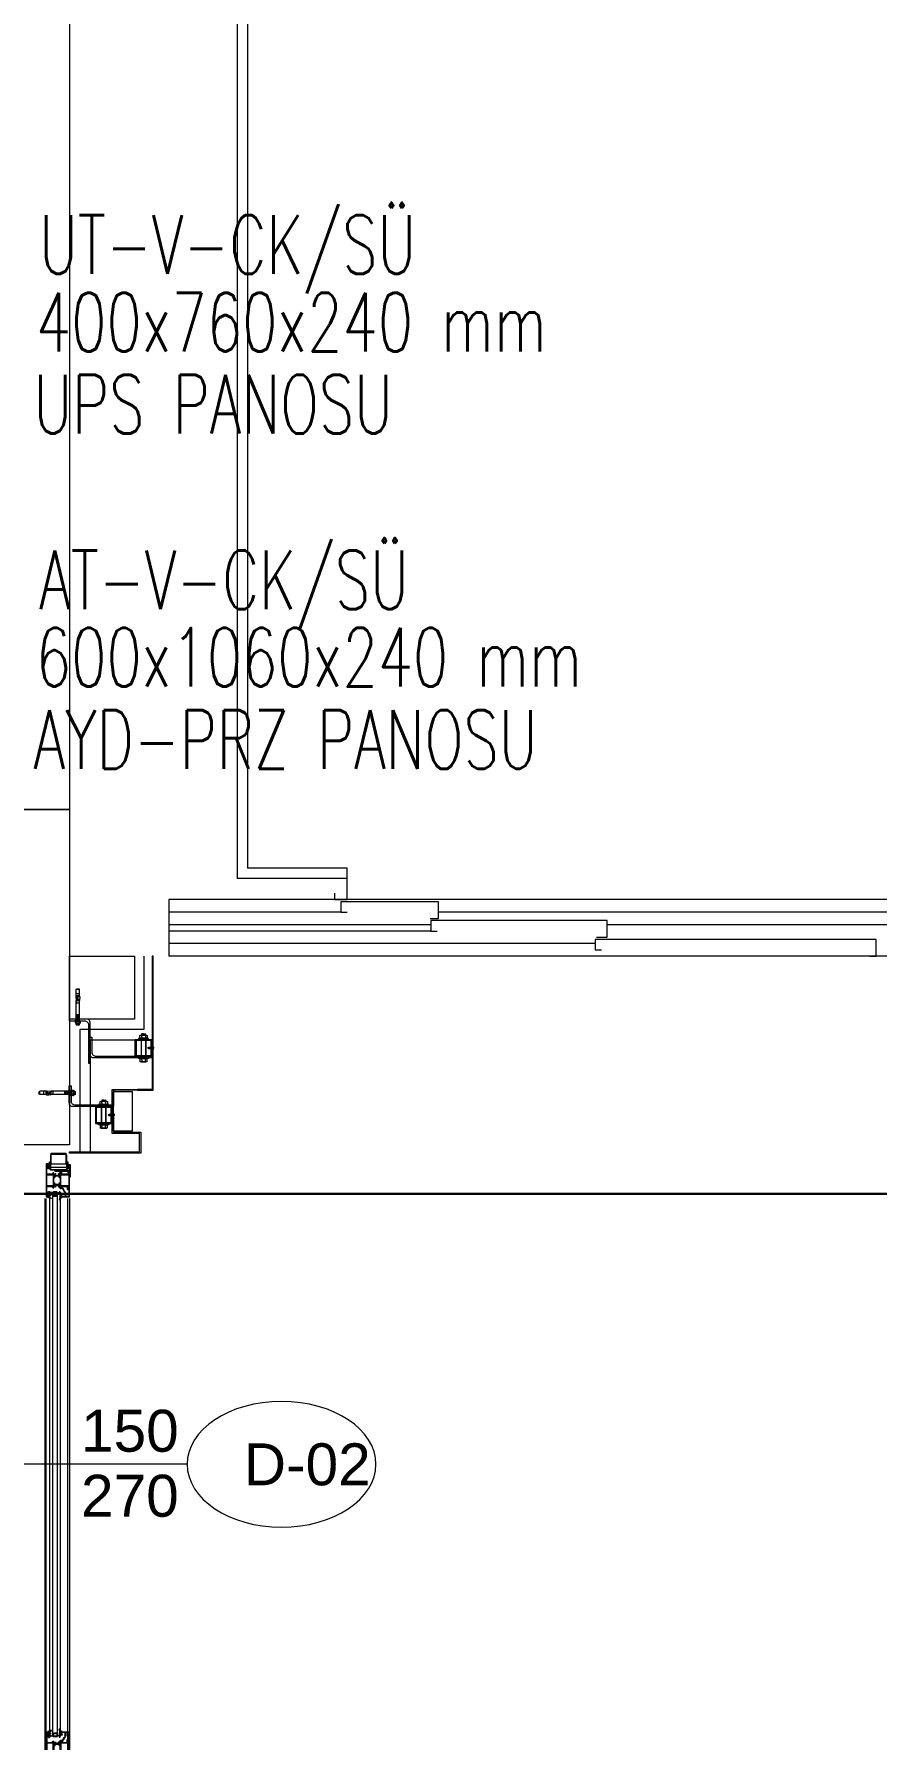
# Model space of a CAD drawing. Extents: x -1417 to 34975, y -245 to 8298.
# Drawn here: x 31649.9 to 31850.8, y 2970.6 to 3377.4 of the extents above; entities that cross this region are included whole.
import ezdxf
from ezdxf.enums import TextEntityAlignment as Align

# ---------------------------------------------------------------- set-up
doc = ezdxf.new("R2010")
doc.units = 0
doc.layers.get('0').update_dxf_attribs({"color": 9, "lineweight": 9})
for name, color, linetype, lineweight in [('00', 9, 'Continuous', 9), ('01', 9, 'Continuous', 9), ('06D', 9, 'Continuous', 9), ('10', 9, 'Continuous', 9), ('10A', 9, 'Continuous', 9), ('15', 9, 'Continuous', 9), ('22', 8, 'Continuous', 9), ('33', 9, 'BATTING', 9), ('E-AYDINLATMA VE PRİZ PANOSU', 7, 'Continuous', 30), ('E-KABLO', 7, 'Continuous', 30)]:
    doc.layers.add(name, color=color, linetype=linetype, lineweight=lineweight)
doc.styles.add('Arial', font='arial.ttf', dxfattribs={"height": 2.5})
doc.styles.add('E-YAZI', font='txttw.shx')
doc.linetypes.add('BATTING', pattern='A,0.0001,-0.1,[134,ltypeshp.shx,S=0.1,R=0,X=-0.1,Y=0],-0.2,[134,ltypeshp.shx,S=0.1,R=180,X=0.1,Y=0],-0.1', length=0.4001)

# ---------------------------------------------------------------- blocks, each defined once
blk = doc.blocks.new('p-kolon-80x80-vw')
at = {"layer": '01'}
blk.add_lwpolyline([(-40, -40), (-40, 40), (40, 40), (40, -40)], close=True, dxfattribs=at)
blk = doc.blocks.new('AST55M13', base_point=(-120.6, -64.2))
at = {"linetype": 'Continuous'}
for points in [[(-120.6, -63.9), (-120.6, -24.599998), (-120.6, 14.700005, -0.414209), (-120.3, 15), (-115.899996, 15, -0.41421), (-115.6, 14.7), (-115.6, 12.699992, -0.41421), (-116.3, 12, -0.414214), (-116.6, 12.3), (-116.6, 13.1, 0.414214), (-117.1, 13.6), (-118.5, 13.6, 0.414214), (-119, 13.1), (-119, 6.399992, 0.414209), (-118.5, 5.9), (-117.099986, 5.9, 0.414205), (-116.6, 6.4), (-116.6, 7.20001, -0.414204), (-116.3, 7.5, -0.414214), (-115.6, 6.8), (-115.6, 3.7, -0.414214), (-116.1, 3.2), (-116.3, 3.2, -0.414214), (-116.6, 3.5), (-116.6, 4.2, 0.414214), (-116.9, 4.5), (-119, 4.5), (-119, -8.961104, 0.425432), (-117.96186, -9.960376), (-105.788552, -9.511013, 0.403077), (-105.5, -9.211232), (-105.5, -8, -0.414214), (-104.3, -6.8), (-103.392821, -6.8, -0.372826), (-102.403076, -7.657148, -0.456845), (-102.7, -8), (-104, -8, 0.414214), (-104.3, -8.3), (-104.3, -9.700012, 0.414202), (-104, -10), (-100.946604, -10), (-98.338437, -9.302068, -0.70008), (-97.584089, -10.379782), (-97.709916, -10.559482), (-99.43897, -12.27067, -0.607471), (-100.039661, -12.112259, 0.283637), (-100.258255, -11.885421), (-102.095283, -11.393179, 1.229391), (-102.4, -11.895399), (-102.4, -16.105016, 0.585524), (-101.943697, -16.361081), (-100.001669, -15.175658, -0.713652), (-99.56466, -15.537556), (-100.36784, -17.668029, -0.16709), (-100.492251, -17.818266), (-102.4, -18.982765), (-102.4, -30.217235), (-100.492251, -31.381734, -0.16709), (-100.36784, -31.531971), (-99.564658, -33.662449, -0.713657), (-100.001677, -34.024337), (-101.943707, -32.838913, 0.585511), (-102.4, -33.094985), (-102.4, -37.304601, 1.229391), (-102.095283, -37.806821), (-100.258255, -37.314579, 0.283637), (-100.039661, -37.087741, -0.607471), (-99.43897, -36.92933), (-97.709916, -38.640518), (-97.584089, -38.820218, -0.700084), (-98.338445, -39.89793), (-100.946604, -39.2), (-104.000005, -39.2, 0.414209), (-104.3, -39.5), (-104.3, -40.900004, 0.41421), (-104, -41.2), (-102.699997, -41.2, -0.456841), (-102.403076, -41.542851, -0.372826), (-103.39282, -42.4), (-104.3, -42.4, -0.414214), (-105.5, -41.2), (-105.5, -39.988768, 0.403083), (-105.788558, -39.688986), (-117.96186, -39.239624, 0.425432), (-119, -40.238896), (-119, -53.7), (-116.9, -53.7, 0.414214), (-116.6, -53.4), (-116.6, -52.69999, -0.414204), (-116.3, -52.4), (-116.09999, -52.4, -0.414208), (-115.6, -52.9), (-115.6, -56.000007, -0.414213), (-116.300007, -56.7, -0.414207), (-116.6, -56.4), (-116.6, -55.599986, 0.414205), (-117.1, -55.1), (-118.500008, -55.1, 0.414209), (-119, -55.6), (-119, -62.3, 0.414214), (-118.5, -62.8), (-117.1, -62.8, 0.414214), (-116.6, -62.3), (-116.6, -61.499993, -0.414207), (-116.3, -61.2, -0.414214), (-115.6, -61.9), (-115.6, -63.900008, -0.414206), (-115.9, -64.2), (-120.300006, -64.2, -0.414208), (-120.6, -63.9)], [(-99.249717, -12.903653), (-90.785616, -12.903653, 0.131652), (-90.285616, -12.769679), (-88.422218, -11.693846, -0.131652), (-88.272218, -11.653653), (-88.017666, -11.653653, -0.414214), (-87.717666, -11.953653), (-87.717666, -15.553653, -0.414214), (-88.017666, -15.853653), (-88.272218, -15.853653, -0.131646), (-88.422211, -15.813465), (-90.285616, -14.737628, 0.131652), (-90.785616, -14.603653), (-99.249717, -14.603653, 0.131652), (-99.749717, -14.737628), (-101.613115, -15.813461, -0.131646), (-101.763107, -15.853653), (-102.017666, -15.853653, -0.414205), (-102.317666, -15.553662), (-102.317666, -11.953653, -0.414205), (-102.017675, -11.653653), (-101.763115, -11.653653, -0.131652), (-101.613115, -11.693846), (-99.749717, -12.769679, 0.131652), (-99.249717, -12.903653)], [(-99.249717, -36.296347), (-90.785616, -36.296347, -0.131652), (-90.285616, -36.430321), (-88.422218, -37.506154, 0.131643), (-88.272229, -37.546347), (-88.017666, -37.546347, 0.414214), (-87.717666, -37.246347), (-87.717666, -33.646347, 0.414214), (-88.017666, -33.346347), (-88.272218, -33.346347, 0.131652), (-88.422218, -33.386539), (-90.285616, -34.462372, -0.131652), (-90.785616, -34.596347), (-99.249717, -34.596347, -0.131652), (-99.749717, -34.462372), (-101.613115, -33.386539, 0.131652), (-101.763115, -33.346347), (-102.017666, -33.346347, 0.414205), (-102.317666, -33.646338), (-102.317666, -37.246347, 0.414205), (-102.017675, -37.546347), (-101.763115, -37.546347, 0.131649), (-101.613118, -37.506156), (-99.749717, -36.430321, -0.131652), (-99.249717, -36.296347)], [(-85.3, -10), (-81.1, -10), (-76.9, -10), (-76.6, -10.3), (-76.3, -10), (-67.9, -10, 0.414205), (-67.6, -9.700009), (-67.6, -8.491608, -0.365977), (-67.35, -8.195804, 0.365977), (-67.1, -7.9), (-67.1, -6.8, 0.414195), (-67.399981, -6.5), (-68.3, -6.5, 0.36597), (-68.595803, -6.749993, -0.366034), (-68.89166, -7), (-69.3, -7, -0.414202), (-69.6, -6.700012), (-69.6, -6.5, -0.414214), (-68.1, -5), (-65.9, -5, -0.414207), (-65.6, -5.299994), (-65.6, -43.9, -0.414201), (-65.899987, -44.2), (-68.1, -44.2, -0.414214), (-69.6, -42.7), (-69.6, -42.5, -0.414207), (-69.300007, -42.2), (-68.891668, -42.2, -0.366034), (-68.595804, -42.45, 0.365977), (-68.3, -42.7), (-67.4, -42.7, 0.414206), (-67.1, -42.400008), (-67.1, -41.3, 0.365977), (-67.35, -41.004196, -0.365977), (-67.6, -40.708392), (-67.6, -39.5, 0.4142), (-67.899986, -39.2), (-76.3, -39.2), (-76.6, -38.9), (-76.9, -39.2), (-85.3, -39.2, 0.4142), (-85.6, -39.499986), (-85.6, -40.708392, -0.365977), (-85.85, -41.004196, 0.365977), (-86.1, -41.3), (-86.1, -42.4, 0.414199), (-85.800015, -42.7), (-84.9, -42.7, 0.365977), (-84.604196, -42.45, -0.366034), (-84.308332, -42.2), (-83.9, -42.2, -0.414214), (-83.6, -42.5), (-83.6, -42.7, -0.414214), (-85.1, -44.2), (-86.8, -44.2, -0.414214), (-87.6, -43.4), (-87.6, -42.7, 0.414205), (-87.899991, -42.4), (-88.10718, -42.4, -0.372825), (-89.096923, -41.542857, -0.45685), (-88.8, -41.2), (-87.9, -41.2, 0.414198), (-87.6, -40.900016), (-87.6, -39.5, 0.414214), (-87.9, -39.2), (-89.053396, -39.2), (-91.661555, -39.89793, -0.700084), (-92.415911, -38.820218), (-92.290084, -38.640518), (-90.56103, -36.92933, -0.607471), (-89.960339, -37.087741, 0.283637), (-89.741745, -37.314579), (-87.904717, -37.806821, 1.229391), (-87.6, -37.304601), (-87.6, -33.094984, 0.585516), (-88.056297, -32.838916), (-89.998323, -34.024337, -0.713656), (-90.435343, -33.66245), (-89.63216, -31.531971, -0.241095), (-89.507749, -31.381734), (-87.6, -30.217235), (-87.6, -18.982765), (-89.507749, -17.818266, -0.167084), (-89.632158, -17.668036), (-90.43534, -15.537556, -0.713656), (-89.998329, -15.17566), (-88.056303, -16.361081, 0.585518), (-87.6, -16.105021), (-87.6, -11.895399, 1.229391), (-87.904717, -11.393179), (-89.741745, -11.885421, 0.283637), (-89.960339, -12.112259, -0.607471), (-90.56103, -12.27067), (-92.290084, -10.559482), (-92.415911, -10.379782, -0.700084), (-91.661555, -9.30207), (-89.053396, -10), (-87.9, -10, 0.414206), (-87.6, -9.700008), (-87.6, -8.3, 0.414206), (-87.899992, -8), (-88.8, -8, -0.456844), (-89.096924, -7.657149, -0.372825), (-88.107186, -6.8), (-87.9, -6.8, 0.414214), (-87.6, -6.5), (-87.6, -5.800024, -0.414222), (-86.8, -5), (-85.1, -5, -0.414214), (-83.6, -6.5), (-83.6, -6.7, -0.414201), (-83.899987, -7), (-84.308332, -7, -0.366034), (-84.604196, -6.75, 0.365977), (-84.9, -6.5), (-85.8, -6.5, 0.414199), (-86.1, -6.799985), (-86.1, -7.9, 0.365977), (-85.85, -8.195804, -0.365977), (-85.6, -8.491608), (-85.6, -9.7, 0.414214), (-85.3, -10)]]:
    blk.add_lwpolyline(points, format="xyb", close=True, dxfattribs=at)
for points in [[(-119, -24.6), (-119, -37.6), (-104.1, -37.6), (-104.1, -11.6), (-119, -11.6), (-119, -24.6)], [(-76.55, -11.6), (-85.9, -11.6), (-85.9, -37.6), (-67.2, -37.6), (-67.2, -11.6), (-76.55, -11.6)]]:
    blk.add_lwpolyline(points, close=True, dxfattribs=at)
blk = doc.blocks.new('AS25G13', base_point=(534.475891, 569.218076))
at = {"linetype": 'Continuous'}
blk.add_lwpolyline([(554.475892, 593.818076), (554.475892, 574.618076, -0.414213), (554.175891, 574.318077), (553.575892, 574.318076, -0.414213), (553.275891, 574.618077), (553.275892, 574.818076), (550.275892, 574.818076), (550.275892, 572.118076), (550.625892, 571.916004, -0.414213), (550.735699, 571.506195), (549.749855, 569.798664, -0.767327), (549.075893, 569.979252), (549.075892, 575.018076, -0.414213), (550.075891, 576.018077), (552.775892, 576.018076, 0.414213), (553.275892, 576.518077), (553.275892, 592.418076, 0.414213), (552.775892, 592.918077), (546.871944, 592.918076, 0.414213), (545.871944, 591.918078), (545.871944, 584.702506, -0.236642), (544.585327, 582.137556, 0.18958), (541.498237, 577.158525, -0.197358), (540.185462, 575.110574), (538.643454, 574.030849, 0.244575), (537.875891, 572.556375), (537.875892, 569.763782, -0.767327), (536.857591, 569.490929), (535.716084, 571.468076, -0.577351), (535.975892, 571.918076), (536.675892, 571.918076), (536.675892, 572.556375, -0.244575), (537.955162, 575.013831), (539.49717, 576.093557, 0.197358), (540.317654, 577.373526, -0.18958), (543.867808, 583.099413, 0.236642), (544.671943, 584.702506), (544.671944, 585.818076, 0.414213), (544.371944, 586.118076), (543.971944, 586.118076, -0.414213), (543.671943, 586.418077), (543.671944, 586.818076, -0.414213), (543.971944, 587.118076), (544.171944, 587.118076, 0.414213), (544.671944, 587.618077), (544.671944, 591.918076, 0.414213), (543.671945, 592.918077), (536.175892, 592.918076, 0.41421), (535.675892, 592.418082), (535.675892, 591.901674, 0.127549), (535.764127, 591.561462, -0.098841), (537.104101, 587.384163, 0.366972), (537.386354, 587.117731, -0.399303), (537.671943, 586.818828), (537.671944, 586.418076, -0.414213), (537.371943, 586.118077), (536.46398, 586.118076, -0.400156), (535.964546, 586.594267, 0.114883), (534.725891, 590.959305, -0.126996), (534.475891, 591.927552), (534.475892, 593.818076, -0.414213), (534.775892, 594.118076), (554.175892, 594.118076, -0.414213), (554.475892, 593.818076)], format="xyb", close=True, dxfattribs=at)
blk = doc.blocks.new('AS01_16_02', base_point=(27.384856, 2.668764))
at = {"color": 0, "linetype": 'Continuous'}
for points in [[(21.277248, -1.392543, -0.892559), (21.744295, -0.515583), (24.521509, -1.857477, 0.502534), (24.860099, -2.298316, 0.502534), (25.184856, -1.847189), (25.184856, 1.7, 0.155072), (24.261958, 3.275501), (20.430427, 5.552607, -0.865076), (21.019614, 6.583639), (28.412964, 3.675712, -0.696768), (28.399147, 3.019187), (27.721583, 2.785098, 0.319818), (27.384856, 2.312508), (27.384856, 0.05, 0.414214), (27.684856, -0.25), (28.08642, -0.25, 0.396012), (28.385833, 0.03125, -0.682513), (29.272546, 0.315748), (30.127622, -0.734156, -0.172553), (30.284856, -1.176202), (30.284856, -3.723798, -0.172553), (30.127622, -4.165844), (29.272546, -5.215748, -0.682513), (28.385833, -4.93125, 0.396012), (28.08642, -4.65), (27.684856, -4.65, 0.414214), (27.384856, -4.95), (27.384856, -10.2, -0.414214), (27.084856, -10.5), (25.297074, -10.5, -0.18412), (24.964264, -10.373145), (21.227908, -7.040675, -0.881574), (21.79023, -6.223317), (24.51762, -8.055238, 1.121155), (25.184856, -8.202566), (25.184856, -4.921445, 0.698065), (24.633969, -4.152563), (21.277248, -1.392543)], [(27.72879, -3.456066, 0.198912), (27.834856, -3.5), (28.734856, -3.5, 0.414214), (28.884856, -3.35), (28.884856, -1.55, 0.414214), (28.734856, -1.4), (27.834856, -1.4, 0.414214), (27.684856, -1.55), (27.684856, -3.35, 0.198912), (27.72879, -3.456066)]]:
    blk.add_lwpolyline(points, format="xyb", close=True, dxfattribs=at)
blk = doc.blocks.new('p-dograma-catikati')
at = {"layer": '06D', "elevation": 0}
for points in [[(859.62, -1.02), (859.62, -674.37)], [(860, -674.37), (860, -1.02)], [(865.12, -674.37), (865.12, -1.02)], [(865.5, -1.02), (865.5, -674.37)]]:
    blk.add_lwpolyline(points, dxfattribs=at)
at = {"layer": '10', "ltscale": 1000}
for p, q in [((860.26, 6.79), (860.44, 6.97)), ((860.26, 6.76), (860.61, 6.41)), ((860.27, 6.59), (860.37, 6.68)), ((860.28, 6.95), (860.38, 6.85)), ((860.29, 6.52), (860.36, 6.45)), ((860.3, 7.03), (860.35, 7.08)), ((860.33, 6.43), (860.36, 6.46)), ((860.36, 7.08), (860.36, 7.08)), ((860.45, 6.55), (860.61, 6.71)), ((860.47, 6.98), (860.61, 6.84)), ((860.51, 7.14), (860.61, 7.05)), ((860.51, 7.04), (860.61, 7.13)), ((860.52, 6.83), (860.61, 6.92)), ((860.52, 6.71), (860.61, 6.62)), ((860.52, 6.41), (860.61, 6.5)), ((860.53, 6.28), (860.62, 6.19)), ((860.56, 6.23), (860.64, 6.31)), ((860.71, 6.18), (860.9, 6.36)), ((860.73, 6.29), (860.82, 6.2)), ((860.8, 6.43), (860.9, 6.33)), ((860.81, 6.48), (860.91, 6.59)), ((860.82, 6.71), (860.92, 6.81)), ((860.82, 6.63), (860.91, 6.54)), ((860.84, 6.81), (860.92, 6.74)), ((861.68, 0.56), (861.53, 0.41)), ((861.53, 0.41), (861.53, -0.44)), ((862.52, 0.56), (861.68, 0.56)), ((861.78, 0.41), (861.68, 0.31)), ((861.68, 0.31), (861.68, -0.29)), ((862.42, 0.41), (861.78, 0.41)), ((862.52, 0.31), (862.42, 0.41)), ((862.67, 0.41), (862.52, 0.56)), ((862.52, -0.29), (862.52, 0.31)), ((862.67, -0.44), (862.67, 0.41)), ((863.1, 0.6), (863.1, 0.61)), ((861.53, -0.44), (862.67, -0.44)), ((861.68, -0.29), (862.52, -0.29)), ((863.5, -0.35), (863.5, -0.61)), ((863.52, -0.28), (863.51, -0.3)), ((863.53, -0.64), (863.73, -0.64)), ((863.75, -0.67), (863.75, -0.71)), ((861.53, -129.3), (861.53, -128.45)), ((861.53, -128.45), (862.67, -128.45)), ((861.68, -129.45), (861.53, -129.3)), ((861.68, -129.2), (861.68, -128.6)), ((861.68, -128.6), (862.52, -128.6)), ((861.78, -129.3), (861.68, -129.2)), ((862.52, -129.45), (861.68, -129.45)), ((862.42, -129.3), (861.78, -129.3)), ((862.52, -129.2), (862.42, -129.3)), ((862.52, -128.6), (862.52, -129.2)), ((862.67, -129.3), (862.52, -129.45)), ((862.67, -128.45), (862.67, -129.3)), ((863.1, -129.49), (863.1, -129.5)), ((863.5, -128.54), (863.5, -128.28)), ((863.52, -128.61), (863.51, -128.59)), ((863.53, -128.25), (863.73, -128.25)), ((863.75, -128.22), (863.75, -128.18))]:
    blk.add_line(p, q, dxfattribs=at)
for points in [[(864.89, 6.7), (864.89, 8), (864.89, 9.3, 0.414213), (864.69, 9.5), (861.19, 9.5, 0.414213), (860.99, 9.3), (860.99, 6.7, 0.414213), (861.19, 6.5), (864.69, 6.5, 0.414213), (864.89, 6.7)], [(860.9, 6.36), (860.92, 6.82, 0.414214), (860.89, 6.85, 0.349575), (860.83, 6.76), (860.8, 6.39, -1.237561), (860.61, 6.41), (860.61, 6.78), (860.6, 7.16), (860.51, 7.14), (860.51, 7.02, -0.295285), (860.42, 6.96), (860.36, 6.96), (860.36, 7.08), (860.31, 7.08, 0.153771), (860.31, 6.43), (860.36, 6.43), (860.36, 6.55), (860.42, 6.55, -0.414213), (860.52, 6.45), (860.52, 6.33, 0.324726), (860.62, 6.19), (860.72, 6.18, 0.459445), (860.9, 6.36)], [(860.52, 6.76), (860.52, 6.7, -0.41421), (860.47, 6.65), (860.41, 6.65, -0.396815), (860.36, 6.7, -0.029546), (860.36, 6.82, -0.396815), (860.41, 6.86), (860.47, 6.86, -0.414206), (860.52, 6.81), (860.52, 6.76)], [(861.24, 5.93), (864.65, 5.93, 0.414214), (864.95, 6.23), (864.95, 7.71), (865.15, 7.71), (865.15, 6.23, -0.414214), (864.65, 5.73), (861.24, 5.73, -0.414214), (860.74, 6.23), (860.74, 7.71), (860.94, 7.71), (860.94, 6.23, 0.414214), (861.24, 5.93)], [(862.13, 5.67), (865.5, 5.67), (865.5, 6.87), (865.23, 6.87, -0.414213), (865.2, 6.9), (865.2, 7.04, -0.414213), (865.23, 7.07), (865.67, 7.07, -0.414213), (865.7, 7.04), (865.7, 4.1, -0.414213), (865.67, 4.07), (865.53, 4.07, -0.414213), (865.5, 4.1), (865.5, 5.47), (862.13, 5.47, -0.414213), (862.1, 5.5), (862.1, 5.64, -0.414213), (862.13, 5.67)]]:
    blk.add_lwpolyline(points, format="xyb", close=True, dxfattribs=at)
blk.add_lwpolyline([(864.69, 8.5), (864.69, 7.2), (861.19, 7.2), (861.19, 9.8), (864.69, 9.8), (864.69, 8.5)], close=True, dxfattribs=at)
at = {"layer": '10', "ltscale": 1000, "extrusion": (0, 0, -1)}
for centre, major_axis, start_param, end_param in [((863.15, 0.61), (0, -0.05), 1.571021, 3.466754), ((863.14, 0.61), (0, -0.0382), 0.62909, 1.300096), ((862.86, 0.3), (0, -0.391), 3.92704, 4.587994), ((862.54, -0.21), (0, -1.11), 3.811733, 4.445523), ((860.35, -0.21), (0, -3.2), 4.537008, 4.882121), ((863.06, -0.12), (0, -0.529), 4.309664, 5.017382), ((860.55, -0.3), (0, -2.97), -1.417848, -1.224878), ((863.12, -1.31), (0, -0.03), 0.00045, 1.852781), ((863.12, -1.31), (0, -0.03), -1.226975, -0.000032), ((863.83, -1.59), (0, -0.8), 1.91468, 2.940113), ((863.59, -0.35), (0, -0.1), 1.57081, 2.088079), ((863.53, -0.61), (0, -0.03), 0.000001, 1.570795), ((863.66, -0.71), (0, -0.1), -1.570624, -0.201547), ((863.73, -0.67), (0, -0.03), 3.141594, 4.712388)]:
    blk.add_ellipse(centre, major_axis=major_axis, ratio=0.909091, start_param=start_param, end_param=end_param, dxfattribs=at)
at = {"layer": '10', "ltscale": 1000}
for centre, major_axis, start_param, end_param in [((863.12, -127.58), (0, 0.03), 0.00045, 1.852781), ((860.55, -128.59), (0, 2.97), -1.417848, -1.224878), ((863.14, -129.5), (0, 0.0382), 0.62909, 1.300096), ((863.15, -129.5), (0, 0.05), 1.571021, 3.466754), ((863.12, -127.58), (0, 0.03), -1.226975, -0.000032), ((862.86, -129.19), (0, 0.391), 3.92704, 4.587994), ((863.83, -127.3), (0, 0.8), 1.91468, 2.940113), ((862.54, -128.68), (0, 1.11), 3.811733, 4.445523), ((860.35, -128.68), (0, 3.2), 4.537008, 4.882121), ((863.53, -128.28), (0, 0.03), 0.000001, 1.570795), ((863.59, -128.54), (0, 0.1), 1.57081, 2.088079), ((863.06, -128.77), (0, 0.529), 4.309664, 5.017382), ((863.66, -128.18), (0, 0.1), -1.570624, -0.201547), ((863.73, -128.22), (0, 0.03), 3.141594, 4.712388)]:
    blk.add_ellipse(centre, major_axis=major_axis, ratio=0.909091, start_param=start_param, end_param=end_param, dxfattribs=at)
at = {"layer": '15', "elevation": 0}
for points in [[(861.53, -129.22), (861.53, 0.41), (860.73, 0.41), (860.73, -129.22), (861.53, -129.22)], [(862.67, -129.22), (862.67, 0.41), (863.27, 0.41), (863.27, -129.22), (862.67, -129.22)]]:
    blk.add_lwpolyline(points, dxfattribs=at)
at = {"layer": '10', "ltscale": 1000, "extrusion": (0, 0, -1), "xscale": 0.1, "yscale": 0.1, "zscale": -0.1, "rotation": 180}
for name, p in [('AST55M13', (-860, 7.28)), ('AS25G13', (-863.5, 1.85))]:
    blk.add_blockref(name, p, dxfattribs=at)
at = {"layer": '10', "ltscale": 1000, "xscale": 0.1, "yscale": 0.1, "zscale": 0.1, "rotation": 180}
blk.add_blockref('AS01_16_02', (860.5, -0.64), dxfattribs=at)
at = {"layer": '10', "ltscale": 1000, "extrusion": (0, 0, -1), "xscale": -0.1, "yscale": 0.1, "zscale": -0.1}
for name, p in [('AST55M13', (-860, -136.17)), ('AS25G13', (-863.5, -130.74))]:
    blk.add_blockref(name, p, dxfattribs=at)
at = {"layer": '10', "ltscale": 1000, "xscale": -0.1, "yscale": 0.1, "zscale": 0.1}
blk.add_blockref('AS01_16_02', (860.5, -128.25), dxfattribs=at)
blk = doc.blocks.new('asansr-acilmayan')
at = {"layer": '06D'}
for p, q in [((1610, 25258.7), (1610, 24624.2)), ((1612.5, 25256.2), (1612.5, 24626.7)), ((1636.2, 24626.7), (1612.5, 24626.7)), ((1636.2, 24624.2), (1636.2, 24626.7)), ((1636.2, 24624.2), (1610, 24624.2)), ((1593.7, 24619.2), (1593.7, 24605.7)), ((1931.2, 24619.2), (1593.7, 24619.2)), ((1634.7, 24616.2), (1593.7, 24616.2)), ((1656.2, 24613.2), (1593.7, 24613.2)), ((1873.2, 24616.2), (1658, 24616.2)), ((1826.8, 24613.2), (1698.2, 24613.2)), ((1656.2, 24611.7), (1593.7, 24611.7)), ((1695.35, 24608.7), (1593.7, 24608.7)), ((1931.2, 24605.7), (1593.7, 24605.7))]:
    blk.add_line(p, q, dxfattribs=at)
for points in [[(1633.2, 24620.7), (1633.2, 24619.2), (1636.2, 24619.2), (1636.2, 24624.2)], [(1656, 24614.7), (1658, 24614.7), (1658, 24618.7), (1634.7, 24618.7), (1634.7, 24616.2), (1636.2, 24616.2)], [(1695.7, 24610.2), (1698.2, 24610.2), (1698.2, 24614.2), (1656.2, 24614.2), (1656.2, 24611.7), (1657.7, 24611.7)], [(1760.85, 24605.7), (1762.35, 24605.7), (1762.35, 24609.7), (1695.35, 24609.7), (1695.35, 24607.2), (1696.85, 24607.2)]]:
    blk.add_lwpolyline(points, dxfattribs=at)
blk = doc.blocks.new('0_doorno')
blk.add_lwpolyline([(4.5, 0), (12.5, 0)])
blk.add_ellipse((0, 0), major_axis=(-4.5, 0), ratio=0.666667)
at = {"style": 'Arial'}
blk.add_attdef('YUKSEKLIK', text='', height=2, dxfattribs=at).set_placement((5, 5.9), align=Align.TOP_LEFT)
blk.add_attdef('KAPINO', text='', height=1.4, dxfattribs=at).set_placement((-0.019, -0.035), align=Align.MIDDLE)
blk.add_attdef('GENISLIK', text='', height=2, dxfattribs=at).set_placement((5, -1.895), align=Align.BOTTOM_LEFT)
blk = doc.blocks.new('cxvxv')
for p, q in [((-21988.4, 8560.98, 0), (-21988.4, 8560.32, 0)), ((-21986.86, 8561.07, 0), (-21988.18, 8561.07, 0)), ((-21988.02, 8561.25, 0), (-21987.03, 8561.3, 0)), ((-21988.02, 8561.25, 0), (-21988, 8561.26, 0)), ((-21988, 8561.23, 0), (-21988.02, 8561.25, 0)), ((-21988.02, 8561.13, 0), (-21987.03, 8561.19, 0)), ((-21988.02, 8561.13, 0), (-21988, 8561.14, 0)), ((-21988, 8561.11, 0), (-21988.02, 8561.13, 0)), ((-21988, 8561.3, 0), (-21987.94, 8561.35, 0)), ((-21988, 8561.26, 0), (-21988, 8561.3, 0)), ((-21988, 8561.14, 0), (-21988, 8561.23, 0)), ((-21988, 8561.07, 0), (-21988, 8561.11, 0)), ((-21987.96, 8560.98, 0), (-21987.96, 8560.32, 0)), ((-21987.54, 8561.35, 0), (-21987.94, 8561.35, 0)), ((-21987.7, 8561.05, 0), (-21987.7, 8561.08, 0)), ((-21987.7, 8561.07, 0), (-21987.7, 8561.07, 0)), ((-21987.54, 8561.35, 0), (-21987.1, 8561.35, 0)), ((-21987.03, 8561.3, 0), (-21987.1, 8561.35, 0)), ((-21987.08, 8560.64, 0), (-21987.08, 8560.98, 0)), ((-21987.05, 8561.32, 0), (-21987.03, 8561.3, 0)), ((-21987.03, 8561.3, 0), (-21987.05, 8561.28, 0)), ((-21987.03, 8561.3, 0), (-21987.05, 8561.29, 0)), ((-21987.05, 8561.28, 0), (-21987.05, 8561.2, 0)), ((-21987.05, 8561.2, 0), (-21987.03, 8561.19, 0)), ((-21987.03, 8561.19, 0), (-21987.05, 8561.17, 0)), ((-21987.05, 8561.17, 0), (-21987.05, 8561.08, 0)), ((-21987.05, 8561.08, 0), (-21987.03, 8561.07, 0)), ((-21986.64, 8560.32, 0), (-21986.64, 8560.98, 0)), ((-21988.4, 8560.32, 0), (-21986.64, 8560.32, 0)), ((-21988.02, 8560.32, 0), (-21987.02, 8560.32, 0)), ((-21988.02, 8560.28, 0), (-21988.02, 8560.32, 0)), ((-21988.02, 8560.11, 0), (-21988.02, 8555.61, 0)), ((-21987.08, 8560.64, 0), (-21987.08, 8560.32, 0)), ((-21987.06, 8560.32, 0), (-21987.06, 8560.28, 0)), ((-21987.06, 8555.61, 0), (-21987.06, 8560.11, 0)), ((-21987.02, 8560.32, 0), (-21987.02, 8560.28, 0)), ((-21987.02, 8555.61, 0), (-21987.02, 8560.11, 0)), ((-21988.4, 8555.4, 0), (-21986.64, 8555.4, 0)), ((-21988.4, 8554.74, 0), (-21988.4, 8555.4, 0)), ((-21986.86, 8554.65, 0), (-21988.17, 8554.65, 0)), ((-21988.02, 8555.44, 0), (-21988.02, 8555.4, 0)), ((-21988.02, 8555.4, 0), (-21987.02, 8555.4, 0)), ((-21987.96, 8554.74, 0), (-21987.96, 8555.4, 0)), ((-21987.08, 8555.08, 0), (-21987.08, 8555.4, 0)), ((-21987.08, 8555.08, 0), (-21987.08, 8554.74, 0)), ((-21987.06, 8555.4, 0), (-21987.06, 8555.44, 0)), ((-21987.02, 8555.4, 0), (-21987.02, 8555.44, 0)), ((-21986.64, 8555.4, 0), (-21986.64, 8554.74, 0))]:
    blk.add_line(p, q)
at = {"elevation": 0}
for points in [[(-21986.3, 8560.11), (-21988.7, 8560.11), (-21988.7, 8560.28), (-21986.3, 8560.28)], [(-21986.3, 8555.61), (-21988.7, 8555.61), (-21988.7, 8555.44), (-21986.3, 8555.44)]]:
    blk.add_lwpolyline(points, close=True, dxfattribs=at)
for points in [[(-21987.98, 8560.28), (-21987.98, 8560.32)], [(-21987.98, 8560.11), (-21987.98, 8555.61)], [(-21987.98, 8555.44), (-21987.98, 8555.4)]]:
    blk.add_lwpolyline(points, dxfattribs=at)
for centre, radius, start, end in [((-21988.18, 8560.75, 0), 0.315, 45.8497, 134.1503), ((-21987.52, 8559.95, 0), 1.12, 66.8701, 113.1299), ((-21987.52, 8559.95, 0), 1.12, 66.8701, 113.1299), ((-21986.86, 8560.76, 0), 0.313, 45.449, 134.551), ((-21988.18, 8554.97, 0), 0.315, 225.8497, 314.1503), ((-21987.52, 8555.77, 0), 1.12, 246.8701, 293.1299), ((-21987.52, 8555.77, 0), 1.12, 246.8701, 293.1299), ((-21986.86, 8554.96, 0), 0.313, 225.449, 314.551)]:
    blk.add_arc(centre, radius, start, end)
blk = doc.blocks.new('VIDA')
for p, q in [((-18072, 6523.9), (-18071.9, 6524)), ((-18071.9, 6523.8), (-18072, 6523.9)), ((-18071.9, 6524), (-18070.1, 6524.7)), ((-18069.6, 6522.9), (-18071.9, 6523.8)), ((-18069.7, 6524.9), (-18070.6, 6523.2)), ((-18070.6, 6523.2), (-18070.1, 6524.7)), ((-18070.1, 6524.7), (-18069.9, 6525.1)), ((-18069.9, 6525.1), (-18070.1, 6524.1)), ((-18070.1, 6524.1), (-18070, 6524.3)), ((-18070, 6524.3), (-18069.8, 6525.1)), ((-18069.9, 6525.1), (-18069.8, 6525.1)), ((-18069.8, 6525.1), (-18069.7, 6524.9)), ((-18069.7, 6524.9), (-18069.3, 6525)), ((-18069.6, 6522.8), (-18069.1, 6525)), ((-18069.6, 6522.8), (-18069.6, 6522.9)), ((-18069.4, 6522.4), (-18069.6, 6522.8)), ((-18068.9, 6525.3), (-18069.4, 6522.4)), ((-18069.3, 6522.4), (-18069.4, 6522.4)), ((-18069.3, 6522.4), (-18068.9, 6525.3)), ((-18069.3, 6525), (-18069.1, 6525)), ((-18069.1, 6522.8), (-18069.3, 6522.4)), ((-18069.1, 6525), (-18068.9, 6525.3)), ((-18068.7, 6522.8), (-18069.1, 6522.8)), ((-18068.9, 6525.3), (-18068.9, 6525.3)), ((-18068.9, 6525.3), (-18068.7, 6525)), ((-18068.7, 6522.8), (-18068.2, 6525)), ((-18068.7, 6525), (-18068.2, 6525)), ((-18068.5, 6522.4), (-18068.7, 6522.8)), ((-18068, 6525.3), (-18068.5, 6522.4)), ((-18068.4, 6522.4), (-18068.5, 6522.4)), ((-18068.4, 6522.4), (-18067.9, 6525.3)), ((-18068.2, 6522.8), (-18068.4, 6522.4)), ((-18068.2, 6522.8), (-18068.4, 6522.4)), ((-18068.2, 6525), (-18068, 6525.3)), ((-18067.7, 6525), (-18068.2, 6522.8)), ((-18067.7, 6522.8), (-18068.2, 6522.8)), ((-18067.9, 6525.3), (-18068, 6525.3)), ((-18067.9, 6525.3), (-18067.7, 6525)), ((-18067.7, 6522.8), (-18067.2, 6525)), ((-18067.7, 6525), (-18067.2, 6525)), ((-18067.5, 6522.4), (-18067.7, 6522.8)), ((-18067, 6525.3), (-18067.5, 6522.4)), ((-18067.4, 6522.4), (-18067.5, 6522.4)), ((-18067.4, 6522.4), (-18066.9, 6525.3)), ((-18067.2, 6522.8), (-18067.4, 6522.4)), ((-18067.2, 6522.8), (-18067.4, 6522.4)), ((-18067.2, 6525), (-18067, 6525.3)), ((-18066.7, 6525), (-18067.2, 6522.8)), ((-18066.7, 6522.8), (-18067.2, 6522.8)), ((-18066.9, 6525.3), (-18067, 6525.3)), ((-18066.9, 6525.3), (-18066.7, 6525)), ((-18066.3, 6525), (-18066.7, 6525)), ((-18066.7, 6522.8), (-18066.3, 6525)), ((-18066.5, 6522.4), (-18066.7, 6522.8)), ((-18066.1, 6525.3), (-18066.5, 6522.4)), ((-18066.5, 6522.4), (-18066, 6525.3)), ((-18066.3, 6522.8), (-18066.5, 6522.4)), ((-18066.3, 6522.8), (-18066.5, 6522.4)), ((-18066.5, 6522.4), (-18066.5, 6522.4)), ((-18066.3, 6525), (-18066.1, 6525.3)), ((-18065.8, 6525), (-18066.3, 6522.8)), ((-18066.3, 6522.8), (-18065.8, 6522.8)), ((-18066, 6525.3), (-18066.1, 6525.3)), ((-18066, 6525.3), (-18065.8, 6525)), ((-18065.8, 6522.8), (-18065.3, 6525)), ((-18065.8, 6525), (-18065.3, 6525)), ((-18065.6, 6522.4), (-18065.8, 6522.8)), ((-18065.1, 6525.3), (-18065.6, 6522.4)), ((-18065.5, 6522.4), (-18065.6, 6522.4)), ((-18065.5, 6522.4), (-18065, 6525.3)), ((-18065.3, 6522.8), (-18065.5, 6522.4)), ((-18065.3, 6522.8), (-18065.5, 6522.4)), ((-18065.3, 6525), (-18065.1, 6525.3)), ((-18064.8, 6525), (-18065.3, 6522.8)), ((-18064.8, 6522.8), (-18065.3, 6522.8)), ((-18065.1, 6525.3), (-18065, 6525.3)), ((-18065, 6525.3), (-18064.8, 6525)), ((-18064.8, 6525), (-18064.3, 6525)), ((-18064.8, 6522.8), (-18064.3, 6525)), ((-18064.6, 6522.4), (-18064.8, 6522.8)), ((-18064.1, 6525.3), (-18064.6, 6522.4)), ((-18064.5, 6522.4), (-18064.6, 6522.4)), ((-18064.5, 6522.4), (-18064, 6525.3)), ((-18064.3, 6522.8), (-18064.5, 6522.4)), ((-18064.3, 6522.8), (-18064.5, 6522.4)), ((-18064.3, 6525), (-18064.1, 6525.3)), ((-18063.8, 6525), (-18064.3, 6522.8)), ((-18063.8, 6522.8), (-18064.3, 6522.8)), ((-18064, 6525.3), (-18064.1, 6525.3)), ((-18064, 6525.3), (-18063.8, 6525)), ((-18063.8, 6522.8), (-18062, 6525)), ((-18062, 6525), (-18063.8, 6525)), ((-18063.6, 6522.4), (-18063.8, 6522.8)), ((-18063.6, 6522.4), (-18061.7, 6525.3)), ((-18061.8, 6525.3), (-18063.6, 6522.4)), ((-18062, 6522.8), (-18063.6, 6522.4)), ((-18062, 6522.8), (-18063.6, 6522.4)), ((-18063.6, 6522.4), (-18063.6, 6522.4)), ((-18061.5, 6525), (-18063.4, 6522.8)), ((-18063.4, 6522.8), (-18061.5, 6522.8)), ((-18061.7, 6525.3), (-18063.2, 6525.3)), ((-18062.7, 6522.4), (-18061.5, 6522.8)), ((-18062.6, 6522.4), (-18062.1, 6525.3)), ((-18062.4, 6522.8), (-18062.6, 6522.4)), ((-18062.4, 6522.8), (-18062.6, 6522.4)), ((-18062.6, 6522.4), (-18061.3, 6522.4)), ((-18062.4, 6525), (-18062.2, 6525.3)), ((-18061.5, 6525), (-18062.4, 6525)), ((-18061.5, 6522.8), (-18062.4, 6525)), ((-18061.9, 6525), (-18062.4, 6522.8)), ((-18061.9, 6522.8), (-18062.4, 6522.8)), ((-18062.2, 6525.3), (-18062.1, 6525.3)), ((-18062.2, 6525.3), (-18061.3, 6522.4)), ((-18062.1, 6525.3), (-18061.9, 6525)), ((-18062, 6525), (-18061.8, 6525.3)), ((-18061.9, 6525), (-18061.4, 6525)), ((-18061.9, 6522.8), (-18061.4, 6525)), ((-18061.7, 6522.4), (-18061.9, 6522.8)), ((-18061.2, 6525.3), (-18061.7, 6522.4)), ((-18061.7, 6525.3), (-18061.5, 6525)), ((-18061.6, 6522.4), (-18061.7, 6522.4)), ((-18061.6, 6522.4), (-18061.2, 6525.3)), ((-18061.4, 6522.8), (-18061.6, 6522.4)), ((-18061.4, 6522.8), (-18061.6, 6522.4)), ((-18061.4, 6525), (-18061.2, 6525.3)), ((-18061, 6525), (-18061.4, 6522.8)), ((-18060.9, 6522.8), (-18061.4, 6522.8)), ((-18061.2, 6525.3), (-18061, 6525)), ((-18061.2, 6525.3), (-18061.2, 6525.3)), ((-18061, 6525), (-18060.5, 6525)), ((-18060.9, 6522.8), (-18060.5, 6525)), ((-18060.7, 6522.4), (-18060.9, 6522.8)), ((-18060.7, 6522.4), (-18060.2, 6525.3)), ((-18060.3, 6525.3), (-18060.7, 6522.4)), ((-18060.5, 6522.8), (-18060.7, 6522.4)), ((-18060.5, 6522.8), (-18060.7, 6522.4)), ((-18060.7, 6522.4), (-18060.7, 6522.4)), ((-18060.5, 6525), (-18060.3, 6525.3)), ((-18060, 6525), (-18060.5, 6522.8)), ((-18060.5, 6522.8), (-18060, 6522.8)), ((-18060.3, 6525.3), (-18060.2, 6525.3)), ((-18060.2, 6525.3), (-18060, 6525)), ((-18060, 6525), (-18059.5, 6525)), ((-18060, 6522.8), (-18059.5, 6525)), ((-18059.8, 6522.4), (-18060, 6522.8)), ((-18059.3, 6525.3), (-18059.8, 6522.4)), ((-18059.7, 6522.4), (-18059.8, 6522.4)), ((-18059.7, 6522.4), (-18059.2, 6525.3)), ((-18059.5, 6522.8), (-18059.7, 6522.4)), ((-18059.5, 6522.8), (-18059.7, 6522.4)), ((-18059.5, 6525), (-18059.3, 6525.3)), ((-18059.2, 6524), (-18059.5, 6522.8)), ((-18059.5, 6522.8), (-18059.2, 6522.8)), ((-18059.3, 6525.3), (-18059.2, 6525.3)), ((-18058.1, 6526.6), (-18059.2, 6526.6)), ((-18059.2, 6521.2), (-18059.2, 6526.6)), ((-18058.1, 6521.2), (-18059.2, 6521.2))]:
    blk.add_line(p, q)
for points in [[(-18068.7, 6525), (-18069.1, 6522.8)], [(-18057.2, 6524.3), (-18057.5, 6524), (-18057.5, 6523.8), (-18057.2, 6523.5)]]:
    blk.add_lwpolyline(points)
for centre, start, end in [((-18062.4, 6523.6), 7.5095, 35.2427), ((-18062.4, 6524.2), 324.7573, 352.4905)]:
    blk.add_arc(centre, 5.21, start, end)
blk = doc.blocks.new('çelik dübel')
at = {"ltscale": 7}
for p, q in [((-87.2, -2), (-85, 2)), ((-85, -6), (-85, 2)), ((-68, 2), (-85, 2)), ((-75, -6), (-75, 2)), ((-70, -6), (-70, 2)), ((-68, 3), (-58, 2)), ((-68, -7), (-68, 3)), ((-58, -6), (-58, 2)), ((-8.5, 2), (-58, 2)), ((-53, 1.5), (-58, 1.5)), ((-53, -6), (-53, 2)), ((-25, -6), (-25, 2)), ((-25, -6), (-23.9, 2)), ((-23, -6), (-21.9, 2)), ((-21, -6), (-19.9, 2)), ((-19, -6), (-17.9, 2)), ((-17, -6), (-15.9, 2)), ((-85, -6), (-87.2, -2)), ((-68, -6), (-85, -6)), ((-68, -7), (-58, -6)), ((-53, -5.5), (-58, -5.5)), ((-8.5, -6), (-58, -6))]:
    blk.add_line(p, q, dxfattribs=at)
for p, q in [((-15, -6), (-13.9, 2)), ((-13, -6), (-11.9, 2)), ((-11, -6), (-10, 1.1)), ((-10, -9), (-10, 5)), ((-9, 5), (-10, 5)), ((-10, 3), (-10, 5)), ((-9, -9), (-9, 5)), ((-8.5, 2), (-8.5, 3)), ((-8.5, -4), (-8.5, 0)), ((-5, 4), (-7.5, 4)), ((-5, 1), (-7.5, 1)), ((-4, 2), (-4, 3)), ((-1, 2), (-4, 2)), ((-4, -4), (-4, 0)), ((-3, -6), (-1.9, 2)), ((-1, -6), (0, 1.1)), ((0, -5), (0, 1)), ((-10, -7), (-10, -9.1)), ((-9, -9), (-10, -9)), ((-8.5, -6), (-8.5, -7)), ((-5, -5), (-7.5, -5)), ((-5, -8), (-7.5, -8)), ((-4, -6), (-4, -7)), ((-1, -6), (-4, -6))]:
    blk.add_line(p, q)
for points in [[(-68, 0.6), (-67.4, 0.4), (-67, 0.1), (-66.6, -0.3), (-66.2, -0.8), (-65.9, -1.3), (-65.7, -1.9), (-65.4, -2.3), (-65.2, -2.8), (-65, -3.1), (-64.8, -3.3), (-64.6, -3.5), (-64.4, -3.6), (-64.2, -3.5), (-63.9, -3.5), (-63.7, -3.3), (-63.5, -3.1), (-63.2, -2.9), (-62.9, -2.6), (-62.7, -2.3), (-62.4, -2), (-62.1, -1.7), (-61.9, -1.4), (-61.6, -1.1), (-61.4, -0.9), (-61.2, -0.7), (-61, -0.6), (-60.8, -0.5), (-60.6, -0.5), (-60.4, -0.5), (-60.3, -0.7), (-60.1, -0.9), (-59.9, -1.1), (-59.8, -1.5), (-59.6, -1.9), (-59.4, -2.3), (-59.2, -2.7), (-58.9, -3), (-58.7, -3.3), (-58.4, -3.5), (-58, -3.5)], [(-68, -0.5), (-68, -0.5), (-67.9, -0.5), (-67.9, -0.5), (-67.8, -0.5), (-67.8, -0.6), (-67.7, -0.6), (-67.7, -0.6), (-67.6, -0.7), (-67.6, -0.7), (-67.6, -0.8), (-67.5, -0.8), (-67.5, -0.8), (-67.5, -0.9), (-67.4, -0.9), (-67.4, -0.9), (-67.3, -1), (-67.3, -1), (-67.3, -1.1), (-67.2, -1.1), (-67.2, -1.2), (-67.2, -1.2), (-67.1, -1.3), (-67.1, -1.3), (-67.1, -1.4), (-67, -1.4), (-67, -1.5), (-67, -1.5), (-66.9, -1.6), (-66.9, -1.6), (-66.9, -1.7), (-66.9, -1.7), (-66.8, -1.8), (-66.8, -1.9), (-66.8, -1.9), (-66.7, -2), (-66.7, -2), (-66.7, -2.1), (-66.6, -2.2), (-66.6, -2.2), (-66.6, -2.3), (-66.6, -2.3), (-66.5, -2.4), (-66.5, -2.5), (-66.5, -2.5), (-66.4, -2.6), (-66.4, -2.7), (-66.4, -2.7), (-66.3, -2.8), (-66.3, -2.8), (-66.3, -2.9), (-66.3, -3), (-66.2, -3), (-66.2, -3.1), (-66.2, -3.1), (-66.1, -3.2), (-66.1, -3.2), (-66.1, -3.3), (-66, -3.4), (-66, -3.4), (-66, -3.5), (-65.9, -3.5), (-65.9, -3.6), (-65.9, -3.6), (-65.8, -3.7), (-65.8, -3.7), (-65.7, -3.8), (-65.7, -3.8), (-65.7, -3.9), (-65.6, -3.9), (-65.6, -4), (-65.5, -4), (-65.5, -4.1), (-65.4, -4.1), (-65.4, -4.1), (-65.3, -4.2), (-65.3, -4.2), (-65.2, -4.3), (-65.2, -4.3), (-65.1, -4.3), (-65, -4.4), (-65, -4.4), (-64.9, -4.4), (-64.9, -4.4), (-64.8, -4.5), (-64.7, -4.5), (-64.7, -4.5), (-64.6, -4.5), (-64.5, -4.5), (-64.5, -4.5), (-64.4, -4.5), (-64.3, -4.5), (-64.3, -4.5), (-64.2, -4.5), (-64.1, -4.5), (-64.1, -4.5), (-64, -4.5), (-64, -4.5), (-63.9, -4.5), (-63.8, -4.5), (-63.8, -4.5), (-63.7, -4.4), (-63.7, -4.4), (-63.6, -4.4), (-63.6, -4.4), (-63.5, -4.4), (-63.4, -4.3), (-63.4, -4.3), (-63.3, -4.3), (-63.3, -4.3), (-63.3, -4.2), (-63.2, -4.2), (-63.2, -4.2), (-63.1, -4.1), (-63.1, -4.1), (-63, -4.1), (-63, -4), (-62.9, -4), (-62.9, -4), (-62.9, -3.9), (-62.8, -3.9), (-62.8, -3.9), (-62.7, -3.8), (-62.7, -3.8), (-62.7, -3.8), (-62.6, -3.7), (-62.6, -3.7), (-62.5, -3.6), (-62.5, -3.6), (-62.5, -3.6), (-62.4, -3.5), (-62.4, -3.5), (-62.4, -3.5), (-62.3, -3.4), (-62.3, -3.4), (-62.2, -3.3), (-62.2, -3.3), (-62.2, -3.3), (-62.1, -3.2), (-62.1, -3.2), (-62.1, -3.1), (-62, -3.1), (-62, -3.1), (-62, -3), (-61.9, -3), (-61.9, -2.9), (-61.9, -2.9), (-61.8, -2.9), (-61.8, -2.8), (-61.7, -2.8), (-61.7, -2.7), (-61.7, -2.7), (-61.6, -2.6), (-61.6, -2.6), (-61.6, -2.6), (-61.5, -2.5), (-61.5, -2.5), (-61.5, -2.5), (-61.4, -2.4), (-61.4, -2.4), (-61.4, -2.3), (-61.3, -2.3), (-61.3, -2.3), (-61.3, -2.2), (-61.3, -2.2), (-61.2, -2.2), (-61.2, -2.1), (-61.2, -2.1), (-61.1, -2), (-61.1, -2), (-61.1, -2), (-61, -1.9), (-61, -1.9), (-61, -1.9), (-61, -1.9), (-60.9, -1.8), (-60.9, -1.8), (-60.9, -1.8), (-60.9, -1.8), (-60.9, -1.8), (-60.9, -1.7), (-60.8, -1.7), (-60.8, -1.7), (-60.8, -1.7), (-60.8, -1.7), (-60.8, -1.7), (-60.8, -1.8), (-60.7, -1.8), (-60.7, -1.8), (-60.7, -1.8), (-60.7, -1.9), (-60.7, -1.9), (-60.7, -1.9), (-60.6, -2), (-60.6, -2), (-60.6, -2.1), (-60.6, -2.1), (-60.6, -2.1), (-60.5, -2.2), (-60.5, -2.2), (-60.5, -2.3), (-60.5, -2.3), (-60.4, -2.4), (-60.4, -2.5), (-60.4, -2.5), (-60.4, -2.6), (-60.3, -2.6), (-60.3, -2.7), (-60.3, -2.7), (-60.3, -2.8), (-60.2, -2.8), (-60.2, -2.9), (-60.2, -3), (-60.1, -3), (-60.1, -3.1), (-60.1, -3.1), (-60, -3.2), (-60, -3.2), (-59.9, -3.3), (-59.9, -3.4), (-59.9, -3.4), (-59.8, -3.5), (-59.8, -3.5), (-59.7, -3.6), (-59.7, -3.6), (-59.6, -3.7), (-59.6, -3.8), (-59.5, -3.8), (-59.5, -3.9), (-59.4, -3.9), (-59.3, -4), (-59.3, -4), (-59.2, -4.1), (-59.1, -4.2), (-59, -4.2), (-58.9, -4.3), (-58.8, -4.3), (-58.6, -4.4), (-58.4, -4.4), (-58.2, -4.5), (-58, -4.5)]]:
    blk.add_lwpolyline(points)
for centre, start, end in [((-7.5, 3), 90, 180), ((-7.5, 2), 180, 270), ((-7.5, 0), 90, 180), ((-5, 3), 0, 90), ((-5, 2), 270, 0), ((-5, 0), 0, 90), ((-1, 1), 0, 90), ((-7.5, -4), 180, 270), ((-7.5, -6), 90, 180), ((-7.5, -7), 180, 270), ((-5, -4), 270, 0), ((-5, -6), 0, 90), ((-5, -7), 270, 0), ((-1, -5), 270, 0)]:
    blk.add_arc(centre, 1, start, end)
blk = doc.blocks.new('kjdol')
at = {"ltscale": 10, "elevation": -278.89}
blk.add_lwpolyline([(77394.12, 60089.89), (77403.28, 60089.89, 0.460237), (77404.18, 60090.79), (77404.18, 60094.89), (77403.78, 60094.89), (77403.78, 60091.29, -0.414214), (77402.78, 60090.29), (77394.12, 60090.29)], format="xyb", close=True, dxfattribs=at)
at = {"elevation": -249.79}
for points in [[(77397.97, 60089.9), (77397.97, 60085.9), (77393.97, 60085.9), (77393.97, 60089.9)], [(77397.77, 60089.7), (77397.77, 60086.1), (77394.17, 60086.1), (77394.17, 60089.7)]]:
    blk.add_lwpolyline(points, close=True, dxfattribs=at)
at = {"extrusion": (0, 0, -1), "xscale": 0.1000000000058208, "yscale": 0.1000000000058208, "zscale": -0.0999999999999091}
blk.add_blockref('çelik dübel', (-77402.74, 60093.36, 459.25), dxfattribs=at)
blk.add_blockref('cxvxv', (99383.5, 51530.11, -249.79))
at = {"xscale": 0.1000000000058208, "yscale": 0.1000000000058208, "zscale": 0.1000000000058208, "rotation": 180}
blk.add_blockref('VIDA', (75587.75, 60740.29, -249.79), dxfattribs=at)

msp = doc.modelspace()

# ---------------------------------------------------------------- linework, layer by layer
at = {"layer": '00'}
msp.add_lwpolyline([(31568.33, 3657.5), (31568.33, 3672.5), (31643.33, 3672.5), (31643.33, 3812.5), (31658.33, 3812.5), (31658.33, 3192.5), (31643.33, 3192.5), (31643.33, 3657.5), (31568.33, 3657.5), (31568.33, 3657.5)], dxfattribs=at)
msp.add_lwpolyline([(31658.33, 3157.5), (31673.83, 3157.5), (31673.83, 3142.5), (31658.33, 3142.5)], close=True, dxfattribs=at)
at = {"layer": '06D'}
msp.add_lwpolyline([(31663.33, 3110.8), (31663.33, 3137.5), (31678.03, 3137.5)], dxfattribs=at)
at = {"layer": '10'}
for points in [[(31663.29, 3132), (31663.29, 3141.6, 0.460237), (31662.39, 3142.5), (31658.29, 3142.5), (31658.29, 3142.1), (31661.89, 3142.1, -0.414214), (31662.89, 3141.1), (31662.89, 3132)], [(31678.03, 3133.21), (31664.19, 3133.21, -0.460237), (31663.29, 3134.11), (31663.29, 3138.21), (31663.69, 3138.21), (31663.69, 3134.61, 0.414214), (31664.69, 3133.61), (31678.03, 3133.61)]]:
    msp.add_lwpolyline(points, format="xyb", close=True, dxfattribs=at)
for points in [[(31678.03, 3137.62), (31678.03, 3133.62), (31674.03, 3133.61), (31674.03, 3137.61)], [(31674.23, 3137.41), (31674.23, 3133.81), (31677.83, 3133.81), (31677.83, 3137.41)]]:
    msp.add_lwpolyline(points, close=True, dxfattribs=at)
at = {"layer": '10A'}
for points in [[(31675.33, 3125.7), (31675.33, 3125.7), (31674.61, 3125.7), (31674.61, 3125.5), (31678.33, 3125.5), (31678.33, 3140.44), (31678.33, 3140.44), (31678.33, 3157.5), (31678.03, 3157.5), (31678.03, 3125.7), (31675.33, 3125.7), (31674.61, 3125.7), (31674.61, 3125.5)], [(31674.61, 3125.5), (31668.83, 3125.5), (31668.83, 3121.7), (31668.53, 3121.7), (31668.53, 3125.7), (31674.61, 3125.7)], [(31668.83, 3115.75), (31668.83, 3125.25), (31673.33, 3125.25), (31673.33, 3115.75), (31668.83, 3115.75)], [(31668.53, 3119.2), (31668.83, 3119.2), (31668.83, 3115.5), (31675.33, 3115.5), (31675.33, 3110.5), (31658.33, 3110.5), (31658.33, 3110.5), (31658.33, 3110.5), (31658.33, 3110.8), (31675.03, 3110.8), (31675.03, 3115.2), (31668.53, 3115.2), (31668.53, 3119.2)]]:
    msp.add_lwpolyline(points, dxfattribs=at)
at = {"layer": '33', "ltscale": 0.2}
msp.add_lwpolyline([(31676.09, 3157.5), (31676.09, 3140), (31660.83, 3140), (31660.83, 3110.8)], dxfattribs=at)
at = {"layer": 'E-KABLO', "color": 6, "ltscale": 40}
msp.add_line((31538.3, 3100.8), (32014.43, 3100.8), dxfattribs=at)

# ---------------------------------------------------------------- block references
for name, p in [('asansr-acilmayan', (30088.33, -21448.21)), ('p-kolon-80x80-vw', (31618.33, 3152.5)), ('p-dograma-catikati', (30792.83, 3100.7))]:
    msp.add_blockref(name, p)
at = {"layer": '10', "extrusion": (0, 0, -1), "xscale": -0.1000000000058208, "yscale": 0.1000000000058208, "zscale": -0.1000000000058208, "rotation": 90}
msp.add_blockref('çelik dübel', (-31660.56, 3141.1), dxfattribs=at)
at = {"layer": '10', "xscale": -1}
for name, p in [('cxvxv', (9688.5, -5422.39, 0)), ('kjdol', (109062.5, -56968.29, 249.79))]:
    msp.add_blockref(name, p, dxfattribs=at)
at = {"layer": '10', "xscale": -0.1000000000058208, "yscale": 0.1000000000058208, "zscale": 0.1000000000021828, "rotation": 180}
msp.add_blockref('VIDA', (33484.15, 3788), dxfattribs=at)
at = {"layer": '22'}
ref = msp.add_blockref('0_doorno', (31708.91, 3036.29), dxfattribs=dict(at, xscale=-5, yscale=5, zscale=5))
ref.add_attrib('KAPINO', 'D-02', dxfattribs={"layer": '0', "height": 10, "style": 'Arial'}).set_placement((31715.03, 3036.29), align=Align.MIDDLE)
ref.add_attrib('GENISLIK', '150', dxfattribs={"layer": '0', "height": 10, "style": 'Arial'}).set_placement((31661.1, 3036.29), align=Align.BOTTOM_LEFT)
ref.add_attrib('YUKSEKLIK', '270', dxfattribs={"layer": '0', "height": 10, "style": 'Arial'}).set_placement((31661.1, 3033.79), align=Align.TOP_LEFT)

# ---------------------------------------------------------------- texts
at = {"layer": 'E-AYDINLATMA VE PRİZ PANOSU', "color": 4, "style": 'E-YAZI', "width": 0.7}
for s, p in [('UT-V-CK/SÜ', (31651.1, 3320.22)), ('400x760x240 mm', (31650.36, 3301.74)), ('UPS PANOSU', (31649.78, 3282.16)), ('AT-V-CK/SÜ', (31651.1, 3240.27)), ('600x1060x240 mm', (31650.36, 3221.79)), ('AYD-PRZ PANOSU', (31649.78, 3202.2))]:
    msp.add_text(s, height=14, dxfattribs=at).set_placement(p)

doc.saveas('drawing.dxf')
